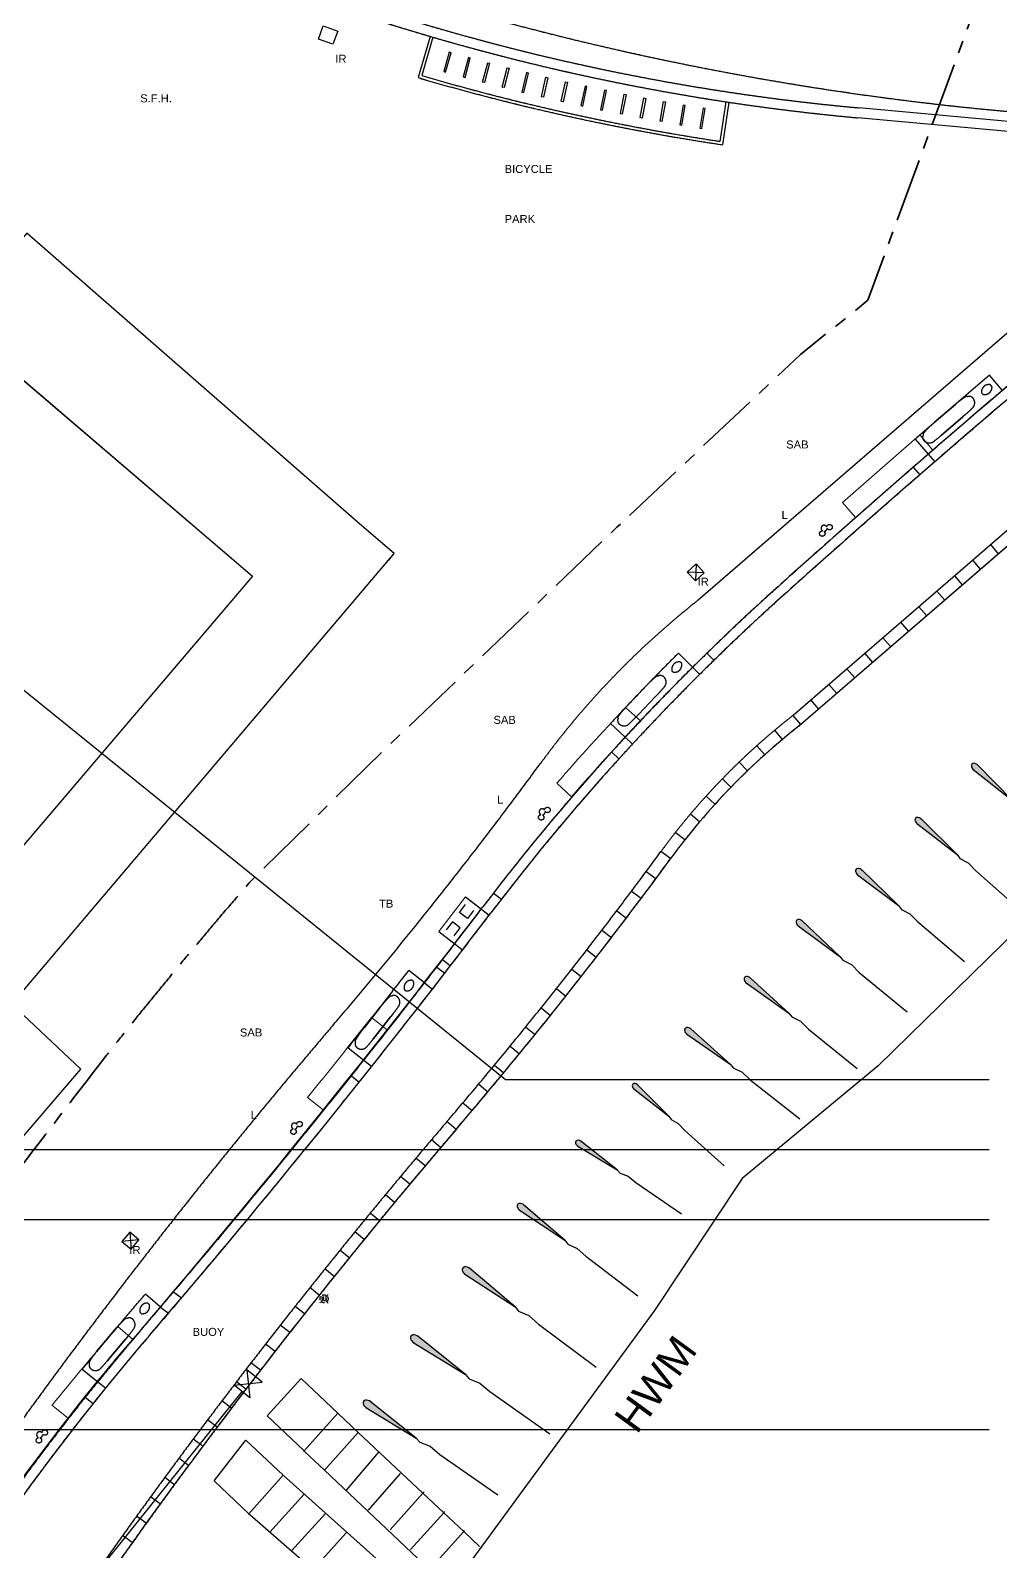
# Model space of a CAD drawing. Header units: millimetres. Extents: x 833576263 to 1668046980, y 817519639 to 1636103653.
# Drawn here: x 834345558 to 834394028, y 817804182 to 817880197 of the extents above; entities that cross this region are included whole.
import ezdxf

# ---------------------------------------------------------------- set-up
doc = ezdxf.new("R2010")
doc.units = ezdxf.units.MM
doc.header["$LTSCALE"] = 100
doc.header["$MEASUREMENT"] = 0
for name, pattern in [('C160$0$DASHED', [19.05, 12.7, -6.35]), ('C160$0$Hidden', [9.525, 6.35, -3.175]), ('R_P_Grid$0$CENTER', [50.8, 31.75, -6.35, 6.35, -6.35]), ('R_site$0$ACAD_ISO03W100', [30, 12, -18]), ('R_site$0$B1_DASHED', [6.5, 1, 5, -0.5]), ('R_site$0$B1_HIDDEN', [5.5, 0, 5, -0.5])]:
    doc.linetypes.add(name, pattern=pattern)
doc.layers.get('Defpoints').update_dxf_attribs({"color": 170})
for name, color, linetype in [('C160$0$+C160', 6, 'C160$0$Hidden'), ('C160$0$EVA', 1, 'C160$0$DASHED'), ('R_site$0$AUDIT_I_160808180252-0', 4, 'Continuous'), ('R_site$0$AUDIT_I_160808180252-11', 4, 'Continuous'), ('R_site$0$AUDIT_I_160808180252-14', 10, 'Continuous'), ('R_site$0$AUDIT_I_160808180252-2', 4, 'Continuous'), ('R_site$0$AUDIT_I_160808180252-3', 4, 'Continuous'), ('R_site$0$AUDIT_I_160808180252-6', 10, 'Continuous'), ('R_site$0$AUDIT_I_160808180252-8', 10, 'Continuous'), ('R_site$0$AUDIT_I_160808180252-9', 10, 'Continuous'), ('R_Text for GBP from DLN$0$base plan(mm)$0$DLN040__', 7, 'Continuous'), ('T-TITL', 7, 'Continuous'), ('X-REF', 7, 'Continuous')]:
    doc.layers.add(name, color=color, linetype=linetype)
for name, color, linetype, lineweight in [('R_P_Grid$0$RDA9101', 2, 'R_P_Grid$0$CENTER', 35), ('R_P_LG$0$RDA5803', 1, 'Continuous', 20), ('R_site$0$000-Architecture boundary', 2, 'Continuous', 0), ('R_site$0$Building EXISTING outline-b', 2, 'Continuous', 13), ('R_WKCD_PARK$0$000-PAV-Concrete-b', 1, 'Continuous', 25), ('R_WKCD_PARK$0$000-PAV-Reused tiles-b', 3, 'Continuous', 15), ('R_WKCD_PARK$0$bike station', 10, 'Continuous', 13)]:
    doc.layers.add(name, color=color, linetype=linetype, lineweight=lineweight)
doc.styles.add('R_site$0$Arial', font='arial.ttf')
doc.styles.add('R_Text for GBP from DLN$0$base plan(mm)$0$Standard', font='arial.ttf')
doc.styles.add('R_Text for GBP from DLN$0$base plan(mm)$0$SWIS721 LT', font='swiss.ttf')
doc.linetypes.add('R_site$0$B1_BDYF', pattern='A,2.5,-0.5,[130,ltypeshp.shx,S=0.5,R=0,X=0,Y=0],-0.5', length=3.5)
doc.linetypes.add('R_site$0$B1_BDYWL', pattern='A,2.5,[1,B1000.shx,S=1,R=0,X=0,Y=0],2.5', length=5)
doc.dimstyles.new('R_Text for GBP from DLN$0$base plan(mm)$0$Standard', dxfattribs={"dimtxt": 0.35, "dimasz": 0.2, "dimexe": 0.2, "dimexo": 0.2, "dimgap": 0.09, "dimtad": 0, "dimtoh": 1, "dimdec": 4, "dimzin": 0, "dimdsep": 46, "dimtxsty": 'R_Text for GBP from DLN$0$base plan(mm)$0$Standard', "dimcen": 0.09, "dimadec": 0, "dimazin": 0, "dimtfac": 1, "dimtdec": 4, "dimtofl": 0, "dimtmove": 0, "dimatfit": 3, "dimfxl": 1, "dimtolj": 1, "dimtzin": 0, "dimarcsym": 0})

# ---------------------------------------------------------------- blocks, each defined once
blk = doc.blocks.new('R_P_Grid')
at = {"layer": 'R_P_Grid$0$RDA9101', "flags": 128}
blk.add_lwpolyline([(834400422, 817902331), (834387402.6, 817866709.4), (834384027.5, 817864000), (834374860.2, 817855365.7), (834363294.2, 817844307.5), (834356500.6, 817837623.5), (834356486.5, 817837608.5), (834356028, 817837064.8, 0.0113524), (834348990, 817828511, 0.0013033), (834337547.1, 817813532.7), (834336894.9, 817812501.6, 0.0017352), (834324850.1, 817791585.5), (834321242.5, 817785194.3), (834320157.5, 817783265), (834316164.3, 817775485.7), (834315230.7, 817773739.7), (834310424.4, 817772609.3), (834303594.8, 817771114.9), (834292706.6, 817769903, -0.000919), (834264501.7, 817769460.2, -0.0056297), (834234176.4, 817769259.9, 0.0034014), (834219791.7, 817769228.9, -0.0015748), (834198077.1, 817769102.9, 0.001818), (834177637.5, 817768974.4, -0.0024013), (834152017.4, 817768843.2, 0.0022431), (834140663.6, 817768788.6, -0.0022431), (834131580.4, 817768744.9, -0.022644), (834121606.8, 817769193.6, 0.0146602), (834115514.7, 817769565.3), (834102710.5, 817770971, 0.0098447), (834091359, 817772167.3), (834085152.6, 817773953.6), (834069697.8, 817776969.2), (834069689.3, 817776969), (834061134.2, 817769447.5), (834057833.8, 817769522.5), (834045122, 817776440.8, -0.0348028), (834018856.9, 817796352.3, -0.0353292), (833995554.5, 817819661.6), (833988037.3, 817828964.3), (833985007, 817832721.5), (833977391.7, 817843682.2), (833976567.6, 817844868.7), (833970281.9, 817855496.5), (833969957.4, 818008440.1)], format="xyb", dxfattribs=at)
blk = doc.blocks.new('R_site$0$SLOPE')
at = {"linetype": 'Continuous'}
h = blk.add_hatch(color=0, dxfattribs=at)
edge = h.paths.add_edge_path()
edge.add_line((3.584, 0.004), (0.306, 0.415))
edge.add_ellipse((0.3, 0.005), major_axis=(0, 0.41), ratio=0.731707, start_angle=358.84129, end_angle=551.22432)
edge.add_line((0.3, -0.404), (3.584, 0.004))
at = {"color": 0, "linetype": 'Continuous'}
for p, q in [((3.584, 0.004), (0.3, 0.416)), ((0.3, -0.404), (3.584, 0.004)), ((3.584, 0.004), (3.884, -0.136)), ((3.884, -0.136), (4.484, 0.144)), ((4.484, 0.144), (5.184, 0.004)), ((5.184, 0.004), (9.132, 0.004))]:
    blk.add_line(p, q, dxfattribs=at)
blk.add_ellipse((0.3, 0.005), major_axis=(0, 0.41), ratio=0.731707, start_param=6.120326, end_param=9.620679, dxfattribs=at)
blk = doc.blocks.new('R_site$0$BDYGA')
at = {"color": 0, "linetype": 'Continuous'}
for p, q in [((0, 0.5), (0, -0.5)), ((1, -0.5), (0, 0.5)), ((0, -0.5), (1, 0.5)), ((1, 0.5), (1, -0.5))]:
    blk.add_line(p, q, dxfattribs=at)
blk = doc.blocks.new('R_site$0$11sw3b')
at = {"layer": 'R_site$0$AUDIT_I_160808180252-11', "linetype": 'R_site$0$B1_BDYF', "lineweight": 30, "flags": 128}
blk.add_lwpolyline([(834356.14487, 817812.20173), (834349.06, 817803.37), (834337.37244, 817784.33148)], dxfattribs=at)
at = {"layer": 'R_site$0$AUDIT_I_160808180252-2', "linetype": 'R_site$0$B1_DASHED', "lineweight": 30, "flags": 128}
blk.add_lwpolyline([(834429.22928, 817872.53158), (834429.23083, 817872.52759), (834429.98171, 817870.60153), (834430.54194, 817868.88381), (834431.34177, 817865.50536), (834430.61789, 817863.85636), (834429.45884, 817862.47804), (834427.95848, 817861.482), (834426.2383, 817860.94892), (834424.25006, 817860.94891), (834407.94705, 817845.72329), (834402.58495, 817842.83898), (834387.90828, 817828.44817), (834381.11897, 817822.82533), (834376.73917, 817816.23412), (834357.95226, 817790.58201), (834352.07852, 817785.79515), (834346.92867, 817775.09389), (834338.95153, 817759.75302), (834330.92946, 817747.22924), (834329.81682, 817745.8067), (834328.54602, 817744.52347), (834327.13439, 817743.39702), (834325.60113, 817742.4427), (834323.96714, 817741.6735), (834322.25466, 817741.09989), (834320.0767, 817740.6741), (834269.71335, 817740.40188), (834219.95996, 817740.48395), (834189.16987, 817741.09307), (834167.97691, 817742.57461), (834089.23219, 817741.56247), (834063.79777, 817741.95973), (834061.99085, 817741.94133), (834060.18385, 817741.93813), (834058.37688, 817741.95015), (834056.57007, 817741.97737), (834054.76356, 817742.01979), (834052.95746, 817742.07742), (834051.15192, 817742.15024), (834049.34634, 817742.18592), (834047.55806, 817742.43774), (834045.81283, 817742.90204), (834044.13583, 817743.57215), (834042.58293, 817744.49616), (834041.03615, 817745.43039), (834039.49558, 817746.37481), (834037.71399, 817747.48453), (834017.7631, 817760.35899), (834002.14995, 817771.77972), (833988.19125, 817785.3549), (833964.23528, 817813.20932), (833941.50687, 817845.45221), (833942.15974, 817900), (833942.27443, 817909.58258), (833942.23566, 817939.85927), (833942.52609, 817969.75474), (833941.17057, 817989.34922), (833943.35888, 818000)], dxfattribs=at)
at = {"layer": 'R_site$0$AUDIT_I_160808180252-3', "linetype": 'R_site$0$B1_HIDDEN', "lineweight": 30, "flags": 128}
for points in [[(834356.47568, 817806.06143), (834356.47499, 817806.06034), (834353.34465, 817801.09165), (834348.16295, 817792.02368), (834342.25572, 817783.36081), (834336.20049, 817765.87661), (834330.9922, 817757.98335), (834325.762, 817752.53516), (834319.943, 817750.27763), (834311.95739, 817750.96349), (834302.56089, 817750.17254), (834293.67648, 817749.88833), (834251.06733, 817749.25985), (834225.5347, 817749.25985), (834207.5347, 817749.16202), (834176.42599, 817748.96637), (834157.34989, 817748.86855), (834129.06853, 817748.73263), (834114.28614, 817749.58079), (834102.04826, 817750.91363), (834095.2629, 817751.70122), (834087.62938, 817752.42822), (834080.48051, 817754.48806), (834075.51266, 817755.4574), (834068.48496, 817749.27788), (834052.24858, 817749.64138), (834046.19022, 817753.15522), (834034.64729, 817759.35914), (834019.85265, 817769.72811), (834005.82116, 817781.10855), (833992.62186, 817793.44449), (833980.31967, 817806.67525), (833968.97787, 817820.73785), (833959.70168, 817834.09205), (833950.29929, 817849.98047), (833950.14042, 817900), (833949.82314, 817999.89243), (833949.82311, 818000)], [(834424.09329, 817870.48385), (834410.74188, 817859.7843), (834397.18976, 817848.92268), (834388.62003, 817840.85119), (834381.74432, 817834.27442), (834377.35981, 817830.08921), (834371.18164, 817824.01068), (834367.69395, 817819.87529), (834364.10663, 817815.39113), (834360.91789, 817811.20592)], [(834359.20831, 817809.19009), (834358.19989, 817807.98296), (834358.13723, 817807.90795)]]:
    blk.add_lwpolyline(points, dxfattribs=at)
at = {"layer": 'R_site$0$AUDIT_I_160808180252-8', "linetype": 'Continuous', "lineweight": 30, "flags": 128}
for points in [[(834366.4557, 817802.3783), (834360.2452, 817808.2476), (834359.2479, 817809.1901), (834359.2266, 817809.2105), (834357.3866, 817810.9722), (834359.0895, 817812.8336), (834360.9112, 817811.091), (834361.9332, 817810.1319), (834365.1644, 817807.0993), (834366.2056, 817806.1221), (834367.206, 817805.1831), (834368.0002, 817804.4377)], [(834364.2379, 817799.2893), (834356.5153, 817806.0218), (834356.475, 817806.0603), (834354.7331, 817807.7248), (834356.3173, 817809.7445), (834358.1786, 817808.002), (834358.1999, 817807.983), (834365.7032, 817801.2694)]]:
    blk.add_lwpolyline(points, dxfattribs=at)
at = {"layer": 'R_site$0$AUDIT_I_160808180252-9', "linetype": 'Continuous', "lineweight": 30}
for p, q in [((834361.3469, 817807.2495), (834362.9706, 817809.1505)), ((834362.4558, 817806.2595), (834364.0399, 817808.0812)), ((834356.4757, 817806.0614), (834358.1786, 817808.002)), ((834359.2366, 817807.0459), (834357.5241, 817805.151)), ((834360.2946, 817806.0897), (834358.601, 817804.2158)), ((834361.3525, 817805.1336), (834359.6779, 817803.2806))]:
    blk.add_line(p, q, dxfattribs=at)
at = {"layer": 'R_site$0$AUDIT_I_160808180252-9', "linetype": 'Continuous', "lineweight": 30, "flags": 128}
for points in [[(834359.2083, 817809.1901), (834359.2266, 817809.2105), (834360.9112, 817811.091)], [(834360.238, 817808.2396), (834360.2452, 817808.2476), (834361.9332, 817810.1319), (834361.9409, 817810.1406)], [(834363.5251, 817805.2694), (834365.1644, 817807.0993), (834365.228, 817807.1703)], [(834364.5547, 817804.2793), (834366.2056, 817806.1221), (834366.2577, 817806.1802)], [(834365.5448, 817803.3288), (834367.206, 817805.1831), (834367.2478, 817805.2298)]]:
    blk.add_lwpolyline(points, dxfattribs=at)
at = {"layer": 'R_site$0$AUDIT_I_160808180252-0', "linetype": 'Continuous', "lineweight": 20}
for p, xscale, yscale, rotation in [((834392.59881, 817843.53355), 0.7651949189662726, 0.3825974594831363, 318.0169909132622), ((834389.77651, 817840.83064), 0.7716863775733684, 0.3858431887866842, 318.805018696874), ((834386.80597, 817838.27597), 0.7783296831654261, 0.389164841582713, 319.5810180664846), ((834383.83543, 817835.7213), 0.7850868739962035, 0.3925434369981017, 320.3419971529118), ((834381.23549, 817832.87015), 0.7920338735581832, 0.3960169367790916, 321.0910217722338), ((834378.26495, 817830.31548), 0.7990567966126446, 0.3995283983063223, 321.8269939078961), ((834375.64992, 817827.54142), 0.6714118849467072, 0.3357059424733536, 318.2250197243907), ((834372.80702, 817824.68417), 0.7013067601109649, 0.3506533800554825, 325.4380238162009), ((834369.89378, 817821.53117), 0.826009636443277, 0.4130048182216385, 322.7339831725136), ((834367.15493, 817818.34877), 0.9085005110235076, 0.4542502555117538, 323.4029891888345), ((834364.56808, 817814.94941), 0.929986859395532, 0.464993429697766, 324.8250352084468), ((834362.19799, 817811.69061), 0.8961629434954009, 0.4480814717477005, 325.1589914211325)]:
    blk.add_blockref('R_site$0$SLOPE', p, dxfattribs=dict(at, xscale=xscale, yscale=yscale, rotation=rotation))
at = {"layer": 'R_site$0$AUDIT_I_160808180252-14', "linetype": 'Continuous', "lineweight": 20, "xscale": 1.001997697843311, "rotation": 231.2634807792406}
blk.add_blockref('R_site$0$BDYGA', (834356.7525, 817812.95918), dxfattribs=at)
at = {"layer": 'R_site$0$AUDIT_I_160808180252-6', "linetype": 'Continuous', "lineweight": 20, "insert": (834377.3958, 817812.11386), "char_height": 1.5, "width": 6.75, "attachment_point": 8, "rotation": 53.9412431, "style": 'R_site$0$Arial'}
blk.add_mtext('HWM', dxfattribs=at)
blk = doc.blocks.new('R_site$0$architecture 2')
at = {"layer": 'R_site$0$000-Architecture boundary'}
blk.add_lwpolyline([(834343.79, 817863.917), (834356.651, 817852.921), (834342.474, 817836.276)], dxfattribs=at)
at = {"layer": 'R_site$0$Building EXISTING outline-b', "color": 250, "linetype": 'R_site$0$ACAD_ISO03W100', "ltscale": 0.05, "flags": 128}
blk.add_lwpolyline([(834282.583, 817799.835), (834278.333, 817794.891), (834298.384, 817777.653), (834302.03, 817774.553), (834305.118, 817778.106), (834320.604, 817796.129), (834322.159, 817794.839), (834323.185, 817796.217), (834321.777, 817797.508), (834332.717, 817810.208), (834334.067, 817808.859), (834336.413, 817811.557), (834335.064, 817812.936), (834343.656, 817823.13), (834348.072, 817828.297), (834344.635, 817831.53), (834363.738, 817854.056), (834361.998, 817855.543), (834345.377, 817870.064), (834341.62, 817865.775), (834337.963, 817868.867)], dxfattribs=at)
blk = doc.blocks.new('R_site')
at = {"linetype": 'R_site$0$B1_BDYWL', "lineweight": 5, "xscale": 1000, "yscale": 1000, "zscale": 1000}
blk.add_blockref('R_site$0$11sw3b', (0, 0), dxfattribs=at)
at = {"xscale": 1000, "yscale": 1000, "zscale": 1000}
blk.add_blockref('R_site$0$architecture 2', (0, 0), dxfattribs=at)
blk = doc.blocks.new('R_WKCD_PARK')
for p, q in [((834367292, 817836905), (834368481, 817835990)), ((834368695, 817837087), (834369091, 817836782)), ((834367902, 817836057), (834366933, 817834798)), ((834365958, 817835170), (834367147, 817834255)), ((834366140, 817833768), (834366537, 817833463))]:
    blk.add_line(p, q)
at = {"flags": 128}
for points in [[(834367698, 817836211), (834367391, 817835816), (834366996, 817836123), (834367303, 817836518)], [(834366727, 817834953), (834367034, 817835348), (834366640, 817835655), (834366333, 817835260)]]:
    blk.add_lwpolyline(points, dxfattribs=at)
at = {"layer": 'Defpoints'}
blk.add_lwpolyline([(834242392, 817820559, -0.510377), (834255055, 817823984), (834260246, 817819790, 0.373727), (834277287, 817820398, -0.373727), (834287905, 817820777), (834291644, 817817756), (834296232, 817823434), (834292655, 817826325, -0.414214), (834291445, 817837716), (834332502, 817888525, -0.350062), (834342367, 817890708, 0.102667), (834400842, 817875706, 0.100957), (834409137, 817876999), (834444015, 817889966, 0.332678)], format="xyb", dxfattribs=at)
at = {"layer": 'R_WKCD_PARK$0$000-PAV-Concrete-b'}
for p, q in [((834365526, 817879900), (834364924, 817877837)), ((834365670, 817879858), (834365110, 817877939)), ((834380307, 817876631), (834380007, 817874653)), ((834380455, 817876608), (834380133, 817874484)), ((834398482, 817874769), (834386895, 817875830)), ((834398528, 817875267), (834386941, 817876328))]:
    blk.add_line(p, q, dxfattribs=at)
at = {"layer": 'R_WKCD_PARK$0$000-PAV-Concrete-b', "flags": 128}
blk.add_lwpolyline([(834416140, 817872638), (834407841, 817865642), (834405593, 817864125), (834384044, 817845505)], dxfattribs=at)
at = {"layer": 'R_WKCD_PARK$0$000-PAV-Concrete-b'}
for centre, radius, start, end in [((834397158, 817987861), 112000, 239.21944, 264.76601), ((834397158, 817987861), 112500, 239.21944, 264.76601), ((834397050, 817987373), 114000, 253.72912, 261.40205), ((834397050, 817987373), 114150, 253.65385, 261.47733), ((834782185, 817407029), 598145, 129.630395, 131.874061), ((834782185, 817407029), 597645, 129.630395, 131.874061), ((834459297, 817767221), 114414, 131.87406, 142.79996), ((834459297, 817767221), 113914, 131.87406, 142.79996), ((834404814, 817818831), 33807, 127.90635, 143.77454), ((834192420, 817974425), 229481, 319.46349, 323.77454), ((833954842, 818152866), 520565, 319.34207, 322.55956), ((834011530, 818107095), 448233, 319.33062, 322.79996), ((834598586, 817627078), 304954, 139.46349, 148.65064), ((834444583, 817735013), 122714, 139.33062, 148.71529), ((834436929, 817740491), 113840, 139.97933, 149.74297)]:
    blk.add_arc(centre, radius, start, end, dxfattribs=at)
at = {"layer": 'R_WKCD_PARK$0$000-PAV-Reused tiles-b'}
for p, q in [((834376035, 817845695), (834375293, 817846363)), ((834371857, 817842580), (834372592, 817841902)), ((834363389, 817830258), (834362599, 817830871)), ((834359406, 817826879), (834360190, 817826258)), ((834346635, 817811505), (834347438, 817810854))]:
    blk.add_line(p, q, dxfattribs=at)
at = {"layer": 'R_WKCD_PARK$0$000-PAV-Reused tiles-b', "flags": 128}
for points in [[(834390648, 817859219), (834389999, 817859980), (834386133, 817856607), (834386788, 817855851)], [(834368085, 817836295), (834366750, 817834560), (834365958, 817835170), (834367292, 817836905)]]:
    blk.add_lwpolyline(points, close=True, dxfattribs=at)
blk.add_lwpolyline([(834349749, 817813697), (834350682, 817814786), (834349921, 817815436)], dxfattribs=at)
at = {"layer": 'R_WKCD_PARK$0$000-PAV-Reused tiles-b'}
for centre, radius, start, end in [((834466047, 817760482), 124948, 136.58029, 138.92365), ((834468512, 817758290), 127246, 136.61534, 138.92213), ((833981359, 818132543), 486159, 321.0433, 321.64573), ((833981360, 818132542), 487157, 321.0444, 321.64689), ((834616071, 817589592), 349057, 139.73268, 140.52436), ((834346685, 817817983), 4119, 317.62062, 321.79549), ((834393477, 817775801), 57865, 139.08731, 142.71512)]:
    blk.add_arc(centre, radius, start, end, dxfattribs=at)
at = {"layer": 'R_WKCD_PARK$0$bike station', "flags": 128}
for points in [[(834366204, 817878145), (834366300, 817878118), (834366571, 817879081), (834366475, 817879108)], [(834367176, 817877875), (834367272, 817877849), (834367535, 817878814), (834367439, 817878840)], [(834368247, 817877589), (834368150, 817877614), (834368404, 817878581), (834368501, 817878556)], [(834369224, 817877337), (834369127, 817877362), (834369373, 817878331), (834369470, 817878306)], [(834370106, 817877118), (834370203, 817877094), (834370440, 817878066), (834370343, 817878089)], [(834371184, 817876860), (834371087, 817876883), (834371315, 817877856), (834371413, 817877833)], [(834372168, 817876634), (834372070, 817876656), (834372290, 817877632), (834372387, 817877610)], [(834373055, 817876438), (834373153, 817876417), (834373364, 817877395), (834373266, 817877416)], [(834374042, 817876230), (834374140, 817876209), (834374343, 817877189), (834374245, 817877209)], [(834375129, 817876010), (834375031, 817876029), (834375225, 817877011), (834375323, 817876991)], [(834376120, 817875820), (834376022, 817875838), (834376207, 817876821), (834376305, 817876802)], [(834377112, 817875638), (834377014, 817875656), (834377190, 817876640), (834377289, 817876622)], [(834378008, 817875482), (834378106, 817875465), (834378274, 817876451), (834378175, 817876468)], [(834379003, 817875317), (834379102, 817875301), (834379261, 817876289), (834379162, 817876304)]]:
    blk.add_lwpolyline(points, close=True, dxfattribs=at)
blk = doc.blocks.new('R_P_LG')
at = {"layer": 'R_P_LG$0$RDA5803'}
blk.add_lwpolyline([(834242391.5219, 817820558.6619, -0.5103769205), (834255055.265, 817823984.446), (834260246.1634, 817819789.9109, 0.3737273608), (834277287.4303, 817820398.12, -0.3737273608), (834287905.4505, 817820777.0811), (834291644.3248, 817817755.8623), (834296232.4343, 817823433.8242), (834292654.5406, 817826324.9617, -0.4142135624), (834291445.2524, 817837716.082), (834332501.9481, 817888525.3203, -0.3500615322), (834342367.296, 817890707.6257, 0.1026669828), (834400841.9485, 817875705.6383, 0.1009571042), (834409136.5159, 817876999.2329), (834444014.71, 817889966.1796, 0.3326783619)], format="xyb", dxfattribs=at)
blk = doc.blocks.new('C160$0$A$C4A6C4566')
at = {"layer": 'C160$0$+C160', "ltscale": 0.0003}
for p, q in [((834360.441, 817816.598), (834360.013, 817817.026)), ((834360.441, 817817.026), (834360.013, 817816.598))]:
    blk.add_line(p, q, dxfattribs=at)
for radius in [0.201, 0.101]:
    blk.add_circle((834360.227, 817816.812), radius, dxfattribs=at)
blk = doc.blocks.new('C160')
at = {"layer": 'C160$0$+C160'}
for p, q in [((834365.526, 817879.9), (834364.924, 817877.837)), ((834365.67, 817879.858), (834365.11, 817877.939)), ((834380.307, 817876.631), (834380.007, 817874.653)), ((834380.455, 817876.608), (834380.133, 817874.484)), ((834398.482, 817874.769), (834386.895, 817875.83)), ((834398.528, 817875.267), (834386.941, 817876.328)), ((834405.593, 817864.125), (834384.044, 817845.505)), ((834393.93, 817854.048), (834393.537, 817854.502)), ((834393.031, 817853.271), (834392.639, 817853.725)), ((834379.225, 817853.098, -1.5), (834378.377, 817853.125, -1.5)), ((834378.815, 817853.536, -1.5), (834378.788, 817852.688, -1.5)), ((834392.133, 817852.495), (834391.741, 817852.949)), ((834391.235, 817851.719), (834390.843, 817852.173)), ((834390.337, 817850.943), (834389.945, 817851.397)), ((834389.439, 817850.167), (834389.046, 817850.621)), ((834388.54, 817849.391), (834388.148, 817849.845)), ((834387.642, 817848.615), (834387.25, 817849.069)), ((834386.744, 817847.839), (834386.352, 817848.293)), ((834385.846, 817847.063), (834385.454, 817847.517)), ((834384.948, 817846.286), (834384.555, 817846.74)), ((834384.044, 817845.505), (834383.663, 817845.969)), ((834383.128, 817844.766), (834382.743, 817845.226)), ((834382.244, 817844.001), (834381.843, 817844.447)), ((834381.387, 817843.205), (834380.971, 817843.638)), ((834380.558, 817842.38), (834380.127, 817842.798)), ((834379.758, 817841.527), (834379.313, 817841.93)), ((834378.988, 817840.647), (834378.53, 817841.034)), ((834378.249, 817839.741), (834377.777, 817840.112)), ((834377.542, 817838.81), (834377.058, 817839.164)), ((834376.328, 817838.174), (834376.81, 817837.817)), ((834375.593, 817837.188), (834376.073, 817836.828)), ((834374.853, 817836.205), (834375.331, 817835.843)), ((834374.107, 817835.227), (834374.584, 817834.862)), ((834373.357, 817834.252), (834373.831, 817833.885)), ((834372.601, 817833.282), (834373.073, 817832.912)), ((834371.84, 817832.315), (834372.31, 817831.943)), ((834371.073, 817831.353), (834371.542, 817830.978)), ((834370.302, 817830.395), (834370.768, 817830.018)), ((834369.525, 817829.441), (834369.989, 817829.061)), ((834368.743, 817828.491), (834369.206, 817828.109)), ((834367.956, 817827.546), (834368.417, 817827.161)), ((834367.165, 817826.605), (834367.623, 817826.217)), ((834366.824, 817825.278), (834366.368, 817825.668)), ((834366.05, 817824.37), (834365.593, 817824.758)), ((834365.28, 817823.459), (834364.821, 817823.845)), ((834364.514, 817822.545), (834364.054, 817822.93)), ((834363.752, 817821.628), (834363.29, 817822.011)), ((834362.992, 817820.708), (834362.529, 817821.089)), ((834350.975, 817819.754), (834350.129, 817819.685)), ((834350.517, 817820.142), (834350.587, 817819.297)), ((834362.237, 817819.785), (834361.772, 817820.164)), ((834361.485, 817818.859), (834361.019, 817819.237)), ((834360.737, 817817.931), (834360.269, 817818.306)), ((834359.992, 817816.999), (834359.523, 817817.373)), ((834359.251, 817816.064), (834358.781, 817816.436)), ((834358.514, 817815.127), (834358.042, 817815.497)), ((834357.781, 817814.187), (834357.307, 817814.555)), ((834357.051, 817813.244), (834356.575, 817813.61)), ((834356.324, 817812.297), (834355.848, 817812.662)), ((834355.602, 817811.349), (834355.124, 817811.711)), ((834354.883, 817810.397), (834354.404, 817810.758)), ((834354.168, 817809.442), (834353.687, 817809.801)), ((834353.457, 817808.485), (834352.974, 817808.842)), ((834352.749, 817807.525), (834352.265, 817807.88)), ((834352.045, 817806.562), (834351.56, 817806.915)), ((834351.345, 817805.597), (834350.859, 817805.948)), ((834350.649, 817804.628), (834350.161, 817804.978))]:
    blk.add_line(p, q, dxfattribs=at)
for points in [[(834429.568, 817872.653), (834426.778, 817875.493), (834424.19, 817875.41, 0.186488), (834416.14, 817872.639), (834407.841, 817865.642), (834405.593, 817864.125), (834384.044, 817845.505, 0.069349), (834377.542, 817838.81, -0.018813), (834366.824, 817825.278, 0.040108), (834338.152, 817785.732), (834332.196, 817775.954), (834330.69, 817772.383), (834327.312, 817767.798), (834321.237, 817757.783, 0.022882), (834314.145, 817756.579), (834300.107, 817756.752), (834284.541, 817756.426), (834280.802, 817756.597), (834279.397, 817754.662), (834254.529, 817753.956), (834210.283, 817753.895)], [(834431.409, 817884.922, 0.086105), (834424.295, 817880.648), (834415.748, 817873.093), (834407.478, 817866.122), (834405.228, 817864.603), (834383.663, 817845.969, 0.069237), (834377.058, 817839.164, -0.018813), (834366.368, 817825.668, 0.040108), (834337.64, 817786.044), (834331.66, 817776.228), (834330.165, 817772.682), (834326.813, 817768.132), (834320.874, 817758.343, 0.021746), (834314.084, 817757.18), (834300.104, 817757.352), (834284.549, 817757.026), (834280.506, 817757.211), (834279.085, 817755.253), (834254.52, 817754.556), (834210.281, 817754.495)], [(834269.461, 817774.013, 0.052908), (834283.341, 817763.676, 0.142532), (834290.107, 817761.939, -0.011967), (834310.302, 817762.1, 0.267284), (834321.21, 817768.15, -0.000997), (834339.712, 817798.737, -0.040971), (834351.507, 817814.985, 0.015139), (834368.561, 817836.094, -0.047709), (834383.259, 817852.043, -0.00979), (834400.987, 817867.32, -0.00979)], [(834269.801, 817774.38, 0.052908), (834283.596, 817764.106, 0.142532), (834290.091, 817762.439, -0.011967), (834310.31, 817762.6, 0.267284), (834320.781, 817768.408, -0.000997), (834339.285, 817798.997, -0.040971), (834351.128, 817815.311, 0.015139), (834368.162, 817836.396, -0.047709), (834382.926, 817852.416, -0.00979), (834400.668, 817867.705, -0.00979)], [(834392.378, 817861.89, -0.164182), (834392.505, 817861.907, -0.173886), (834392.655, 817861.818, -0.392676), (834392.628, 817861.329, -0.014037), (834392.256, 817860.99), (834392.137, 817860.887)], [(834390.169, 817859.987, 0.164182), (834390.133, 817859.865, 0.173886), (834390.199, 817859.703, 0.392676), (834390.687, 817859.657, 0.014037), (834391.077, 817859.974), (834391.197, 817860.078)], [(834376.931, 817847.929, -0.164182), (834377.056, 817847.958, -0.173886), (834377.214, 817847.885, -0.392676), (834377.235, 817847.395, -0.014037), (834376.898, 817847.021), (834376.788, 817846.907)], [(834374.918, 817845.821, 0.164182), (834374.894, 817845.695, 0.173886), (834374.975, 817845.54, 0.392676), (834375.465, 817845.542, 0.014037), (834375.823, 817845.896), (834375.932, 817846.011)], [(834363.596, 817831.927, -0.164182), (834363.717, 817831.968, -0.173886), (834363.882, 817831.91, -0.392676), (834363.95, 817831.424, -0.014037), (834363.65, 817831.02), (834363.552, 817830.896)], [(834361.794, 817829.636, 0.164182), (834361.782, 817829.508, 0.173886), (834361.877, 817829.362, 0.392676), (834362.365, 817829.41, 0.014037), (834362.687, 817829.797), (834362.785, 817829.921)], [(834350.378, 817815.821, -0.164182), (834350.501, 817815.859, -0.173886), (834350.664, 817815.795, -0.392676), (834350.716, 817815.308, -0.014037), (834350.404, 817814.913), (834350.302, 817814.792)], [(834348.506, 817813.586, 0.164182), (834348.491, 817813.459, 0.173886), (834348.582, 817813.31, 0.392676), (834349.071, 817813.344, 0.014037), (834349.404, 817813.72), (834349.506, 817813.842)]]:
    blk.add_lwpolyline(points, format="xyb", dxfattribs=at)
for points in [[(834360.908, 817880.161), (834360.668, 817879.503), (834359.945, 817879.767), (834360.185, 817880.425)], [(834366.204, 817878.145), (834366.3, 817878.118), (834366.571, 817879.081), (834366.475, 817879.108)], [(834367.176, 817877.875), (834367.272, 817877.849), (834367.535, 817878.814), (834367.439, 817878.84)], [(834368.247, 817877.589), (834368.15, 817877.614), (834368.404, 817878.581), (834368.501, 817878.556)], [(834369.224, 817877.337), (834369.127, 817877.362), (834369.373, 817878.331), (834369.47, 817878.306)], [(834370.106, 817877.118), (834370.203, 817877.094), (834370.44, 817878.066), (834370.343, 817878.089)], [(834371.184, 817876.86), (834371.087, 817876.883), (834371.315, 817877.856), (834371.413, 817877.833)], [(834372.168, 817876.634), (834372.07, 817876.656), (834372.29, 817877.632), (834372.387, 817877.61)], [(834373.055, 817876.438), (834373.153, 817876.417), (834373.364, 817877.395), (834373.266, 817877.416)], [(834374.042, 817876.23), (834374.14, 817876.209), (834374.343, 817877.189), (834374.245, 817877.209)], [(834375.129, 817876.01), (834375.031, 817876.029), (834375.225, 817877.011), (834375.323, 817876.991)], [(834376.12, 817875.82), (834376.022, 817875.838), (834376.207, 817876.821), (834376.305, 817876.802)], [(834377.112, 817875.638), (834377.014, 817875.656), (834377.19, 817876.64), (834377.289, 817876.622)], [(834378.008, 817875.482), (834378.106, 817875.465), (834378.274, 817876.451), (834378.175, 817876.468)], [(834379.003, 817875.317), (834379.102, 817875.301), (834379.261, 817876.289), (834379.162, 817876.304)], [(834350.587, 817819.297), (834350.975, 817819.754), (834350.517, 817820.142), (834350.129, 817819.685)]]:
    blk.add_lwpolyline(points, close=True, dxfattribs=at)
at = {"layer": 'C160$0$+C160', "flags": 128}
blk.add_lwpolyline([(834282.583, 817799.835), (834278.333, 817794.891), (834298.384, 817777.653), (834302.03, 817774.553), (834305.118, 817778.106), (834320.604, 817796.129), (834322.159, 817794.839), (834323.185, 817796.217), (834321.777, 817797.508), (834332.717, 817810.208), (834334.067, 817808.859), (834336.413, 817811.557), (834335.064, 817812.936), (834343.656, 817823.13), (834348.072, 817828.297), (834344.635, 817831.53), (834363.738, 817854.056), (834361.998, 817855.543), (834345.377, 817870.064), (834341.62, 817865.775), (834337.963, 817868.867)], dxfattribs=at)
at = {"layer": 'C160$0$+C160'}
for points in [[(834343.79, 817863.917), (834356.651, 817852.921), (834342.474, 817836.276)], [(834391.673, 817861.425), (834390.734, 817860.616)], [(834391.197, 817860.078), (834392.137, 817860.887)], [(834392.133, 817860.884), (834392.14, 817860.89)], [(834390.417, 817859.019), (834390.744, 817858.641)], [(834389.661, 817858.364), (834389.988, 817857.986)], [(834379.353, 817849.079), (834379.705, 817848.724)], [(834378.644, 817848.374), (834378.996, 817848.019)], [(834376.275, 817847.398), (834375.418, 817846.501)], [(834375.932, 817846.011), (834376.788, 817846.907)], [(834376.785, 817846.904), (834376.792, 817846.911)], [(834375.272, 817844.877), (834375.639, 817844.538)], [(834374.593, 817844.143), (834374.96, 817843.803)], [(834365.861, 817833.389), (834366.256, 817833.083)], [(834365.248, 817832.599), (834365.643, 817832.293)], [(834362.994, 817831.335), (834362.227, 817830.36)], [(834362.785, 817829.921), (834363.552, 817830.896)], [(834363.549, 817830.892), (834363.555, 817830.9)], [(834362.216, 817828.736), (834362.608, 817828.425)], [(834361.595, 817827.953), (834361.986, 817827.642)], [(834352.71, 817817.163), (834353.105, 817816.856)], [(834352.061, 817816.4), (834352.456, 817816.094)], [(834349.758, 817815.248), (834348.962, 817814.298)], [(834349.506, 817813.842), (834350.302, 817814.792)], [(834350.299, 817814.788), (834350.305, 817814.796)], [(834348.919, 817812.673), (834349.31, 817812.361)], [(834348.295, 817811.891), (834348.686, 817811.579)]]:
    blk.add_lwpolyline(points, dxfattribs=at)
for points in [[(834394.126, 817862.208), (834393.477, 817862.969, 0.002045), (834389.762, 817859.775), (834390.417, 817859.019, -0.002045)], [(834393.143, 817862.018, 0.533333), (834393.598, 817862.409), (834393.533, 817862.485, 0.533333), (834393.078, 817862.094)], [(834391.673, 817861.425), (834391.793, 817861.528, -0.037256), (834392.278, 817861.886, -0.269367), (834392.378, 817861.89, -0.164182), (834392.505, 817861.907, -0.173886), (834392.655, 817861.818, -0.392676), (834392.628, 817861.329, -0.014037), (834392.256, 817860.99), (834392.137, 817860.887), (834391.197, 817860.078), (834391.077, 817859.974, -0.014037), (834390.687, 817859.657, -0.392676), (834390.199, 817859.703, -0.173886), (834390.133, 817859.865, -0.164182), (834390.169, 817859.987, -0.269367), (834390.188, 817860.086, -0.037256), (834390.614, 817860.512), (834390.734, 817860.616)], [(834378.644, 817848.374), (834377.939, 817849.083, 0.010615), (834374.537, 817845.556), (834375.272, 817844.877, -0.010615)], [(834377.681, 817848.131, 0.533333), (834378.095, 817848.564), (834378.023, 817848.634, 0.533333), (834377.608, 817848.2)], [(834376.275, 817847.398), (834376.384, 817847.512, -0.037256), (834376.832, 817847.916, -0.269367), (834376.931, 817847.929, -0.164182), (834377.056, 817847.958, -0.173886), (834377.214, 817847.885, -0.392676), (834377.235, 817847.395, -0.014037), (834376.898, 817847.021), (834376.788, 817846.907), (834375.932, 817846.011), (834375.823, 817845.896, -0.014037), (834375.465, 817845.542, -0.392676), (834374.975, 817845.54, -0.173886), (834374.894, 817845.695, -0.164182), (834374.918, 817845.821, -0.269367), (834374.926, 817845.921, -0.037256), (834375.309, 817846.387), (834375.418, 817846.501)], [(834365.248, 817832.599), (834364.458, 817833.212, -0.002742), (834361.433, 817829.358), (834362.216, 817828.736, 0.002742)], [(834364.323, 817832.199, 0.533333), (834364.694, 817832.671), (834364.615, 817832.733, 0.533333), (834364.244, 817832.261)], [(834362.994, 817831.335), (834363.092, 817831.459, -0.037256), (834363.499, 817831.904, -0.269367), (834363.596, 817831.927, -0.164182), (834363.717, 817831.968, -0.173886), (834363.882, 817831.91, -0.392676), (834363.95, 817831.424, -0.014037), (834363.65, 817831.02), (834363.552, 817830.896), (834362.785, 817829.921), (834362.687, 817829.797, -0.014037), (834362.365, 817829.41, -0.392676), (834361.877, 817829.362, -0.173886), (834361.782, 817829.508, -0.164182), (834361.794, 817829.636, -0.269367), (834361.793, 817829.736, -0.037256), (834362.129, 817830.236), (834362.227, 817830.36)], [(834351.128, 817815.311, 0.000801), (834352.061, 817816.4), (834351.3, 817817.05, -0.000801), (834350.369, 817815.963, 0.006981), (834348.146, 817813.3), (834348.922, 817812.67, -0.006981)], [(834351.113, 817816.071, 0.533333), (834351.498, 817816.531), (834351.421, 817816.596, 0.533333), (834351.036, 817816.136)], [(834349.758, 817815.248), (834349.859, 817815.369, -0.037256), (834350.28, 817815.801, -0.269367), (834350.378, 817815.821, -0.164182), (834350.501, 817815.859, -0.173886), (834350.664, 817815.795, -0.392676), (834350.716, 817815.308, -0.014037), (834350.404, 817814.913), (834350.302, 817814.792), (834349.506, 817813.842), (834349.404, 817813.72, -0.014037), (834349.071, 817813.344, -0.392676), (834348.582, 817813.31, -0.173886), (834348.491, 817813.459, -0.164182), (834348.506, 817813.586, -0.269367), (834348.509, 817813.687, -0.037256), (834348.86, 817814.176), (834348.962, 817814.298)]]:
    blk.add_lwpolyline(points, format="xyb", close=True, dxfattribs=at)
at = {"layer": 'C160$0$+C160', "elevation": -1.5}
blk.add_lwpolyline([(834378.788, 817852.688), (834379.225, 817853.098), (834378.815, 817853.536), (834378.377, 817853.125)], close=True, dxfattribs=at)
at = {"layer": 'C160$0$+C160'}
for centre, radius, start, end in [((834397.158, 817987.861), 112, 239.21944, 264.76601), ((834397.158, 817987.861), 112.5, 239.21944, 264.76601), ((834397.05, 817987.373), 114, 253.72911, 261.40206), ((834397.05, 817987.373), 114.15, 253.65385, 261.47733), ((834385.21, 817855.317), 0.15, 26.39432, 236.63517), ((834385.21, 817855.317), 0.15, 266.39432, 356.63517), ((834404.814, 817818.831), 33.807, 127.90634, 143.77454), ((834371.127, 817841.147), 0.15, 34.88991, 245.13076), ((834371.127, 817841.147), 0.15, 274.88991, 5.13076), ((834192.42, 817974.425), 229.481, 319.46349, 323.77454), ((834358.745, 817825.443), 0.15, 35.82027, 246.06112), ((834598.586, 817627.078), 304.954, 139.46349, 148.65064), ((834358.745, 817825.443), 0.15, 275.82027, 6.06112), ((834346.016, 817810.019), 0.15, 37.59829, 247.83914), ((834346.016, 817810.019), 0.15, 277.59829, 7.83914)]:
    blk.add_arc(centre, radius, start, end, dxfattribs=at)
for points in [[(834385.206, 817855.156), (834385.249, 817855.122), (834385.268, 817855.063), (834385.249, 817855.008), (834385.226, 817854.937), (834385.149, 817854.898), (834385.078, 817854.922), (834385.007, 817854.946), (834384.968, 817855.023), (834384.992, 817855.094), (834385.011, 817855.149), (834385.061, 817855.185), (834385.116, 817855.186)], [(834385.35, 817855.394), (834385.359, 817855.448), (834385.4, 817855.494), (834385.457, 817855.506), (834385.531, 817855.521), (834385.603, 817855.473), (834385.618, 817855.4), (834385.632, 817855.326), (834385.585, 817855.255), (834385.512, 817855.24), (834385.454, 817855.228), (834385.398, 817855.254), (834385.369, 817855.301)], [(834371.147, 817840.988), (834371.194, 817840.96), (834371.222, 817840.905), (834371.212, 817840.848), (834371.199, 817840.774), (834371.128, 817840.724), (834371.055, 817840.737), (834370.981, 817840.75), (834370.931, 817840.821), (834370.944, 817840.895), (834370.954, 817840.952), (834370.999, 817840.995), (834371.054, 817841.005)], [(834371.255, 817841.245), (834371.255, 817841.299), (834371.289, 817841.351), (834371.344, 817841.371), (834371.414, 817841.396), (834371.492, 817841.36), (834371.518, 817841.29), (834371.543, 817841.219), (834371.507, 817841.141), (834371.437, 817841.116), (834371.382, 817841.096), (834371.323, 817841.113), (834371.287, 817841.155)], [(834358.871, 817825.542), (834358.87, 817825.597), (834358.904, 817825.649), (834358.958, 817825.67), (834359.028, 817825.697), (834359.107, 817825.662), (834359.133, 817825.592), (834359.16, 817825.522), (834359.125, 817825.443), (834359.055, 817825.416), (834359.001, 817825.395), (834358.941, 817825.412), (834358.905, 817825.454)], [(834358.768, 817825.284), (834358.815, 817825.257), (834358.844, 817825.202), (834358.835, 817825.145), (834358.823, 817825.071), (834358.753, 817825.02), (834358.679, 817825.032), (834358.605, 817825.044), (834358.555, 817825.113), (834358.566, 817825.187), (834358.576, 817825.245), (834358.62, 817825.288), (834358.674, 817825.299)], [(834346.044, 817809.861), (834346.092, 817809.835), (834346.122, 817809.782), (834346.115, 817809.724), (834346.105, 817809.649), (834346.037, 817809.597), (834345.963, 817809.606), (834345.889, 817809.616), (834345.836, 817809.684), (834345.846, 817809.758), (834345.853, 817809.816), (834345.896, 817809.861), (834345.95, 817809.873)], [(834346.139, 817810.122), (834346.137, 817810.177), (834346.168, 817810.23), (834346.222, 817810.253), (834346.291, 817810.282), (834346.371, 817810.249), (834346.4, 817810.18), (834346.429, 817810.111), (834346.396, 817810.031), (834346.327, 817810.002), (834346.273, 817809.98), (834346.213, 817809.994), (834346.175, 817810.035)]]:
    blk.add_open_spline(points, degree=3, knots=[0, 0, 0, 0, 1, 1, 1, 2, 2, 2, 3, 3, 3, 4, 4, 4, 4], dxfattribs=at)
at = {"layer": 'C160$0$EVA', "flags": 128}
blk.add_lwpolyline([(834128.317, 818030.08, -0.145844), (834116.042, 818026.421), (834088.573, 818026.421, 0.016359), (834087.2, 818026.376, 0.046979), (834021.54, 818015.826, -0.056187), (833969.364, 818008.422, 0.405705), (833955.668, 817994.334), (833955.618, 817879.824), (833955.722, 817865.438), (833956.59, 817853.63, 0.118446), (833959.114, 817845.73, 0.022563), (833976.131, 817820.318, 0.150268), (833991.721, 817808.776, 0.0852), (834018.736, 817804.167, 0.061119), (834043.876, 817807.277, -0.46092), (834055.521, 817798.987, 0.31719), (834075.122, 817775.842, 0.09515), (834184.419, 817768.828, 0.2774), (834239.09, 817811.861), (834242.392, 817820.559, -0.510377), (834255.055, 817823.984), (834260.246, 817819.79, 0.373727), (834277.287, 817820.398, -0.373727), (834287.905, 817820.777), (834291.644, 817817.756), (834296.232, 817823.434), (834292.655, 817826.325, -0.414214), (834291.445, 817837.716), (834332.502, 817888.525, -0.350062), (834342.367, 817890.708, 0.102667), (834400.842, 817875.706, 0.100957), (834409.137, 817876.999), (834444.015, 817889.966, 0.332678), (834453.167, 817904.166), (834452.857, 817908.595, -0.155717), (834454.024, 817913.381), (834445.783, 817911.703, -0.115419), (834446.872, 817908.177), (834447.182, 817903.747, -0.332678), (834441.924, 817895.59), (834407.046, 817882.623, -0.100957), (834401.121, 817881.699, -0.051411), (834372.209, 817886.047), (834379.39, 817889.501, 0.162917), (834396.595, 817906.227), (834392.123, 817910.781, -0.179073), (834376.789, 817894.908), (834366.567, 817889.991, -0.199372), (834360.364, 817889.652, -0.049629), (834334.8, 817901.625), (834322.119, 817909.179), (834319.048, 817904.024), (834323.346, 817901.465, -0.45655), (834325.501, 817889.415), (834274.553, 817826.357, -0.414214), (834263.162, 817825.148), (834259.846, 817827.828, -0.2375), (834248.727, 817852.408, -0.000008), (834248.76, 817853.209), (834242.765, 817853.459, 0.000008), (834242.732, 817852.657, 0.098884), (834244.917, 817838.726, -0.341761), (834241.931, 817829.272, 0.151594), (834236.782, 817822.688), (834233.48, 817813.99, -0.2774), (834183.667, 817774.781, -0.09515), (834076.628, 817781.65, -0.220431), (834063.432, 817792.491, -0.264689), (834064.805, 817812.539, -0.098357), (834067.029, 817814.779, 0.140841), (834072.196, 817820.936), (834089.614, 817860.11, -0.147837), (834100.578, 817872.816, -0.410901), (834111.707, 817870.393, 0.031692), (834114.287, 817866.928, 0.252242), (834125.77, 817862.431, -0.125686), (834129.746, 817861.915), (834135.114, 817859.776), (834142.622, 817855.048), (834145.562, 817859.914), (834128.702, 817870.086, -0.390962), (834117.887, 817872.026, -0.013137), (834117.027, 817873.227, -0.385183), (834118.544, 817883.988, 0.012387), (834120.815, 817885.981, 0.008404), (834123.055, 817888.118), (834117.142, 817894.113, -0.038497), (834096.207, 817877.116, 0.137723), (834084.132, 817862.548), (834066.714, 817823.373, -0.191803), (834062.187, 817818.953), (834051.762, 817814.614, -0.446391), (834035.637, 817822.309, 0.118164), (834032.365, 817828.01), (834034.386, 817830.321), (834031.649, 817832.687, -0.153015), (834020.841, 817838.946), (834021.04, 817839.146), (834020.346, 817839.938), (834020.139, 817839.748, -0.076925), (834016.885, 817845.319), (834013.267, 817848.405), (834007.454, 817841.536, -0.399413), (834008.806, 817824.317), (834007.069, 817822.176), (834011.728, 817818.395), (834015.819, 817823.438, -1.550619), (834022.422, 817810.24, -0.009421), (834018.731, 817810.167, -0.052259), (834003.179, 817811.781, -0.032796), (833993.716, 817814.435, -0.150265), (833980.961, 817823.878, -0.022565), (833964.244, 817848.84, -0.118446), (833962.574, 817854.07), (833961.721, 817865.68), (833961.618, 817879.845), (833961.668, 817994.332, -0.405705), (833969.536, 818002.425, 0.056187), (834023.043, 818010.017, -0.046979), (834087.592, 818020.389, -0.016359), (834088.573, 818020.421), (834116.042, 818020.421, 0.146696), (834131.681, 818025.11, -0.021313), (834130.797, 818030.541, -0.021313)], format="xyb", dxfattribs=at)
at = {"layer": 'Defpoints', "color": 5, "linetype": 'C160$0$Hidden'}
blk.add_lwpolyline([(834433.282, 817883.484), (834424.312, 817883.468, 0.184183), (834410.948, 817878.799), (834402.977, 817872.08), (834400.688, 817870.535), (834378.923, 817851.729, 0.06805), (834371.042, 817843.571, -0.018813), (834360.7, 817830.514, 0.040108), (834331.271, 817789.924), (834325.004, 817779.635), (834323.637, 817776.393), (834320.611, 817772.286), (834316.314, 817765.203, 0.008694), (834313.352, 817764.646), (834300.072, 817764.81), (834284.64, 817764.487), (834276.833, 817764.843), (834275.207, 817762.603), (834254.409, 817762.013), (834210.254, 817761.952)], format="xyb", dxfattribs=at)
at = {"layer": 'C160$0$+C160'}
blk.add_blockref('C160$0$A$C4A6C4566', (0, 0), dxfattribs=at)
blk = doc.blocks.new('R_Text for GBP from DLN')
at = {"layer": 'R_Text for GBP from DLN$0$base plan(mm)$0$DLN040__', "style": 'R_Text for GBP from DLN$0$base plan(mm)$0$SWIS721 LT'}
for s, p in [('IR', (834360791, 817878580)), ('S.F.H.', (834351042, 817876602)), ('BICYCLE', (834369250, 817873074)), ('PARK', (834369250, 817870574)), ('SAB', (834383317, 817859305)), ('L', (834383085, 817855789)), ('IR', (834378890, 817852450)), ('SAB', (834368691, 817845544)), ('L', (834368869, 817841561)), ('TB', (834362975, 817836361)), ('SAB', (834356023, 817829923)), ('L', (834356566, 817825794)), ('IR', (834350502, 817819053)), ('BUOY', (834353661, 817814962))]:
    blk.add_text(s, height=400, dxfattribs=at).set_placement(p)
at = {"layer": 'R_Text for GBP from DLN$0$base plan(mm)$0$DLN040__', "color": 1}
for points in [[(834328843, 817860461), (834369288, 817827781), (834393452, 817827781)], [(834314107, 817848703), (834344330, 817824281), (834393452, 817824281)], [(834309113, 817842522), (834336019, 817820781), (834393452, 817820781)], [(834304120, 817836344), (834336374, 817810281), (834393452, 817810281)], [(834290876, 817818260), (834300751, 817810281), (834393452, 817810281)]]:
    blk.add_leader(points, dimstyle='R_Text for GBP from DLN$0$base plan(mm)$0$Standard', override={"dimasz": 0.75}, dxfattribs=at)

msp = doc.modelspace()

# ---------------------------------------------------------------- block references
at = {"layer": 'X-REF'}
msp.add_blockref('R_P_Grid', (0, 0), dxfattribs=at)

# ---------------------------------------------------------------- next in the draw order: block references
msp.add_blockref('R_site', (0, 0), dxfattribs=at)

# ---------------------------------------------------------------- next in the draw order: block references
msp.add_blockref('R_WKCD_PARK', (0, 0), dxfattribs=at)

# ---------------------------------------------------------------- next in the draw order: block references
at = {"layer": 'X-REF', "xscale": 1000, "yscale": 1000, "zscale": 1000}
msp.add_blockref('C160', (0, 0), dxfattribs=at)

# ---------------------------------------------------------------- next in the draw order: block references
at = {"layer": 'T-TITL'}
msp.add_blockref('R_Text for GBP from DLN', (0, 0), dxfattribs=at)
at = {"layer": 'X-REF'}
for name in ['R_P_LG', 'R_Text for GBP from DLN']:
    msp.add_blockref(name, (0, 0), dxfattribs=at)

doc.saveas('drawing.dxf')
